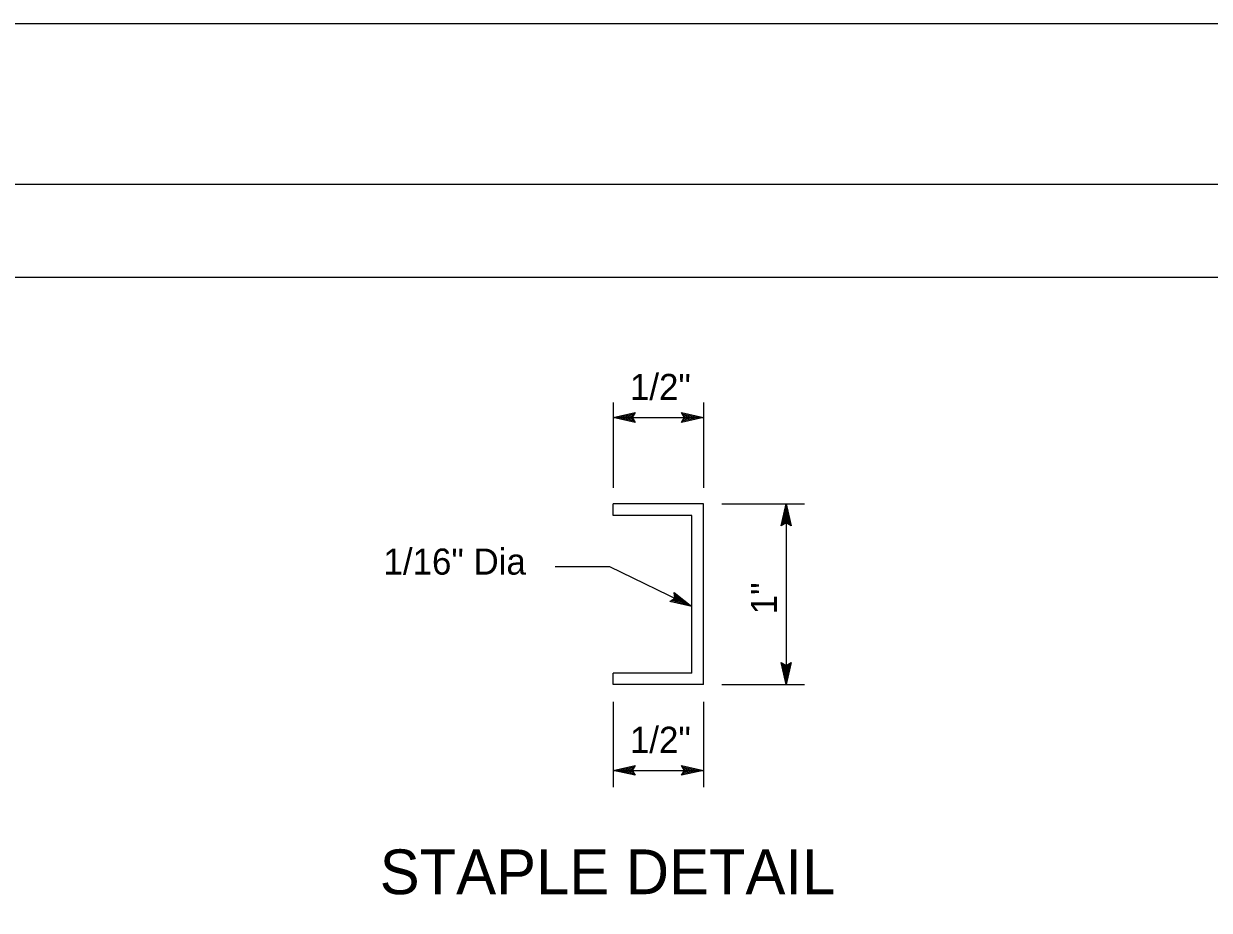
# Model space of a CAD drawing. Extents: x -894 to 866, y -472 to 714.
# Drawn here: x -39 to 279, y 475.8 to 713.6 of the extents above; entities that cross this region are included whole.
import ezdxf

# ---------------------------------------------------------------- set-up
doc = ezdxf.new("R2010")
doc.units = 0
for name, color, linetype in [('border_PLOTTING-ELEMENTS', 7, 'Continuous'), ('border_rw_22x34_Cut_Lines', 7, 'Continuous'), ('border_SHEET', 7, 'Continuous'), ('temp_CONSTRUCTION', 7, 'Continuous'), ('temp_CONSTRUCTION-anno', 7, 'Continuous')]:
    doc.layers.add(name, color=color, linetype=linetype)

msp = doc.modelspace()

# ---------------------------------------------------------------- linework, layer by layer
at = {"layer": 'border_PLOTTING-ELEMENTS'}
for points in [[(-894.04, -472.44), (865.96, -472.44), (865.96, 713.56), (-894.04, 713.56)], [(-864.04, 670.56), (835.96, 670.56), (835.96, -429.44), (-864.04, -429.44)]]:
    msp.add_lwpolyline(points, close=True, dxfattribs=at)
at = {"layer": 'border_rw_22x34_Cut_Lines'}
msp.add_lwpolyline([(-864.04, 670.56), (835.96, 670.56), (835.96, -429.44), (-864.04, -429.44)], close=True, dxfattribs=at)
at = {"layer": 'border_SHEET'}
msp.add_line((-814.04, 645.56), (810.96, 645.56), dxfattribs=at)
at = {"layer": 'temp_CONSTRUCTION'}
for p, q in [((143.29, 584.77), (119.06, 584.77)), ((119.06, 581.67), (119.06, 584.77)), ((143.29, 584.77), (119.06, 584.77)), ((119.06, 581.67), (119.06, 584.77)), ((143.29, 536.29), (143.29, 584.77)), ((143.29, 536.29), (143.29, 584.77)), ((140.19, 581.67), (119.06, 581.67)), ((140.19, 581.67), (119.06, 581.67)), ((140.19, 539.4), (140.19, 581.67)), ((140.19, 539.4), (140.19, 581.67)), ((140.19, 539.4), (119.06, 539.4)), ((119.06, 536.29), (119.06, 539.4)), ((140.19, 539.4), (119.06, 539.4)), ((119.06, 536.29), (119.06, 539.4)), ((143.29, 536.29), (119.06, 536.29)), ((143.29, 536.29), (119.06, 536.29))]:
    msp.add_line(p, q, dxfattribs=at)
at = {"layer": 'temp_CONSTRUCTION-anno'}
for p, q in [((119.06, 611.94), (119.06, 589.06)), ((143.29, 611.94), (143.29, 589.06)), ((119.06, 607.94), (124.96, 609.25)), ((119.06, 607.94), (143.29, 607.94)), ((124.96, 606.62), (119.06, 607.94)), ((119.06, 607.94), (119.06, 607.94)), ((124.75, 606.97), (120.41, 607.94)), ((120.43, 607.94), (124.73, 608.89)), ((121.78, 607.93), (124.56, 608.55)), ((124.52, 607.32), (121.78, 607.93)), ((123.14, 607.93), (124.33, 608.2)), ((124.35, 607.66), (123.14, 607.93)), ((124.96, 609.25), (124.18, 607.94)), ((124.18, 607.94), (124.96, 606.62)), ((124.96, 609.24), (124.96, 609.24)), ((138.18, 607.94), (137.39, 609.25)), ((137.39, 609.25), (137.39, 609.25)), ((137.39, 609.25), (143.29, 607.94)), ((143.29, 607.94), (137.39, 606.63)), ((137.39, 606.63), (138.18, 607.94)), ((137.6, 608.9), (141.94, 607.94)), ((141.93, 607.93), (137.62, 606.98)), ((140.58, 607.94), (137.79, 607.32)), ((137.83, 608.55), (140.58, 607.94)), ((138.01, 608.21), (139.22, 607.94)), ((139.22, 607.94), (138.03, 607.68)), ((143.29, 607.94), (143.29, 607.94)), ((124.96, 606.62), (124.96, 606.62)), ((137.39, 606.63), (137.39, 606.63)), ((148.23, 584.77), (170.37, 584.77)), ((164.16, 578.86), (165.48, 584.77)), ((164.51, 579.08), (165.48, 583.41)), ((164.86, 579.31), (165.47, 582.05)), ((165.47, 582.05), (166.09, 579.27)), ((165.48, 584.77), (165.48, 536.29)), ((165.48, 584.77), (165.48, 584.77)), ((165.48, 584.77), (166.79, 578.86)), ((165.48, 583.4), (166.43, 579.09)), ((165.48, 579.65), (164.16, 578.86)), ((164.16, 578.86), (164.16, 578.86)), ((165.2, 579.48), (165.47, 580.69)), ((165.47, 580.69), (165.74, 579.5)), ((166.79, 578.86), (165.48, 579.65)), ((166.78, 578.86), (166.78, 578.86)), ((103.55, 567.96), (118.07, 567.96)), ((118.07, 567.96), (140.19, 557.2)), ((135.59, 559.44), (135.46, 560.97)), ((135.46, 560.97), (135.46, 560.97)), ((135.46, 560.97), (140.19, 557.2)), ((135.5, 560.56), (138.97, 557.79)), ((135.55, 560.14), (137.75, 558.39)), ((135.56, 559.76), (136.53, 558.98)), ((134.31, 558.6), (135.59, 559.44)), ((140.19, 557.2), (134.31, 558.6)), ((134.31, 558.6), (134.31, 558.6)), ((138.96, 557.79), (134.67, 558.82)), ((137.75, 558.39), (134.98, 559.05)), ((136.53, 558.98), (135.34, 559.27)), ((140.19, 557.2), (140.19, 557.2)), ((165.48, 536.29), (164.17, 542.2)), ((164.17, 542.2), (164.17, 542.2)), ((164.17, 542.2), (165.48, 541.41)), ((165.47, 537.66), (164.52, 541.97)), ((165.48, 539.01), (164.86, 541.79)), ((165.48, 540.37), (165.22, 541.56)), ((165.48, 541.41), (166.79, 542.2)), ((166.79, 542.2), (165.48, 536.29)), ((166.44, 541.99), (165.48, 537.65)), ((166.09, 541.76), (165.48, 539.01)), ((165.75, 541.58), (165.48, 540.37)), ((166.79, 542.2), (166.79, 542.2)), ((148.23, 536.29), (170.37, 536.29)), ((165.48, 536.29), (165.48, 536.29)), ((119.06, 531.66), (119.06, 508.77)), ((143.29, 531.66), (143.29, 508.77)), ((119.06, 513.29), (124.96, 514.6)), ((119.06, 513.29), (143.29, 513.29)), ((124.96, 511.97), (119.06, 513.29)), ((119.06, 513.29), (119.06, 513.29)), ((124.75, 512.32), (120.41, 513.29)), ((120.43, 513.29), (124.73, 514.25)), ((121.78, 513.29), (124.56, 513.9)), ((124.52, 512.68), (121.78, 513.29)), ((123.14, 513.29), (124.33, 513.55)), ((124.35, 513.02), (123.14, 513.29)), ((124.96, 514.6), (124.18, 513.29)), ((124.18, 513.29), (124.96, 511.97)), ((124.96, 514.6), (124.96, 514.6)), ((124.96, 511.97), (124.96, 511.97)), ((138.18, 513.29), (137.39, 514.61)), ((137.39, 514.61), (137.39, 514.61)), ((137.39, 514.61), (143.29, 513.29)), ((143.29, 513.29), (137.39, 511.98)), ((137.39, 511.98), (138.18, 513.29)), ((137.39, 511.98), (137.39, 511.98)), ((137.6, 514.26), (141.94, 513.29)), ((141.93, 513.29), (137.62, 512.33)), ((140.58, 513.29), (137.79, 512.68)), ((137.83, 513.91), (140.58, 513.29)), ((138.01, 513.56), (139.22, 513.29)), ((139.22, 513.29), (138.03, 513.03)), ((143.29, 513.29), (143.29, 513.29))]:
    msp.add_line(p, q, dxfattribs=at)

# ---------------------------------------------------------------- texts
for s, height, p in [('1/2"', 7, (123.57, 612.64)), ('1/16" Dia', 7, (57.48, 565.79)), ('1/2"', 7, (123.57, 517.99)), ('STAPLE DETAIL', 12, (56.48, 480.08))]:
    msp.add_text(s, height=height, dxfattribs=at).set_placement(p)
msp.add_text('1"', height=7, rotation=90, dxfattribs=at).set_placement((163.02, 555.17))

doc.saveas('drawing.dxf')
